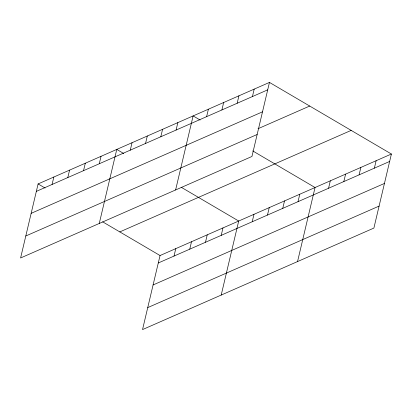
<?xml version="1.0" encoding="UTF-8"?>
<svg xmlns="http://www.w3.org/2000/svg" width="412" height="412" viewBox="0 0 412 412"><rect width="100%" height="100%" fill="white"/><g stroke="black" fill="none" stroke-linecap="round" stroke-linejoin="round"><path stroke-width="0.62" d="M269.463 82.415L38.105 183.932L20.6 257.979L251.959 156.462L269.463 82.415L391.4 154.021L373.895 228.068L142.537 329.585L160.041 255.538L391.4 154.021M52.077 184.463L53.838 177.026M67.81 177.557L69.571 170.125M83.543 170.656L85.299 163.219M99.277 163.755L101.033 156.318M99.261 223.464L116.766 149.417L123.739 153.511M130.28 150.148L132.036 142.717M145.549 143.448L147.305 136.017M160.819 136.748L162.575 129.316M176.089 130.048L177.845 122.616M175.61 189.963L193.115 115.916L200.088 120.01M206.628 116.648L208.384 109.216M174.013 256.068L175.775 248.637M221.898 109.947L223.654 102.516M189.747 249.167L191.508 241.731M237.168 103.247L238.924 95.816M205.48 242.261L207.236 234.83M252.438 96.547L254.194 89.116M221.213 235.36L222.969 227.924M221.198 295.069L238.703 221.023L181.326 187.331M252.216 221.759L253.972 214.322M267.486 215.059L269.242 207.622M282.756 208.359L284.512 200.922M298.025 201.659L299.781 194.222M297.546 261.568L315.051 187.522L252.7 150.905M328.565 188.258L330.321 180.822M343.835 181.558L345.591 174.122M359.104 174.858L360.861 167.421M374.374 168.158L376.13 160.721M36.349 191.364L267.707 89.852M31.152 213.344L262.511 111.832M258.02 128.724L309.7 106.044M25.796 235.994L257.155 134.482M119.799 231.905L351.163 130.393M158.285 262.974L389.644 161.458M153.089 284.955L384.447 183.438M147.733 307.604L379.091 206.088M38.105 183.932L45.078 188.027M102.665 221.841L160.041 255.538"/></g></svg>
